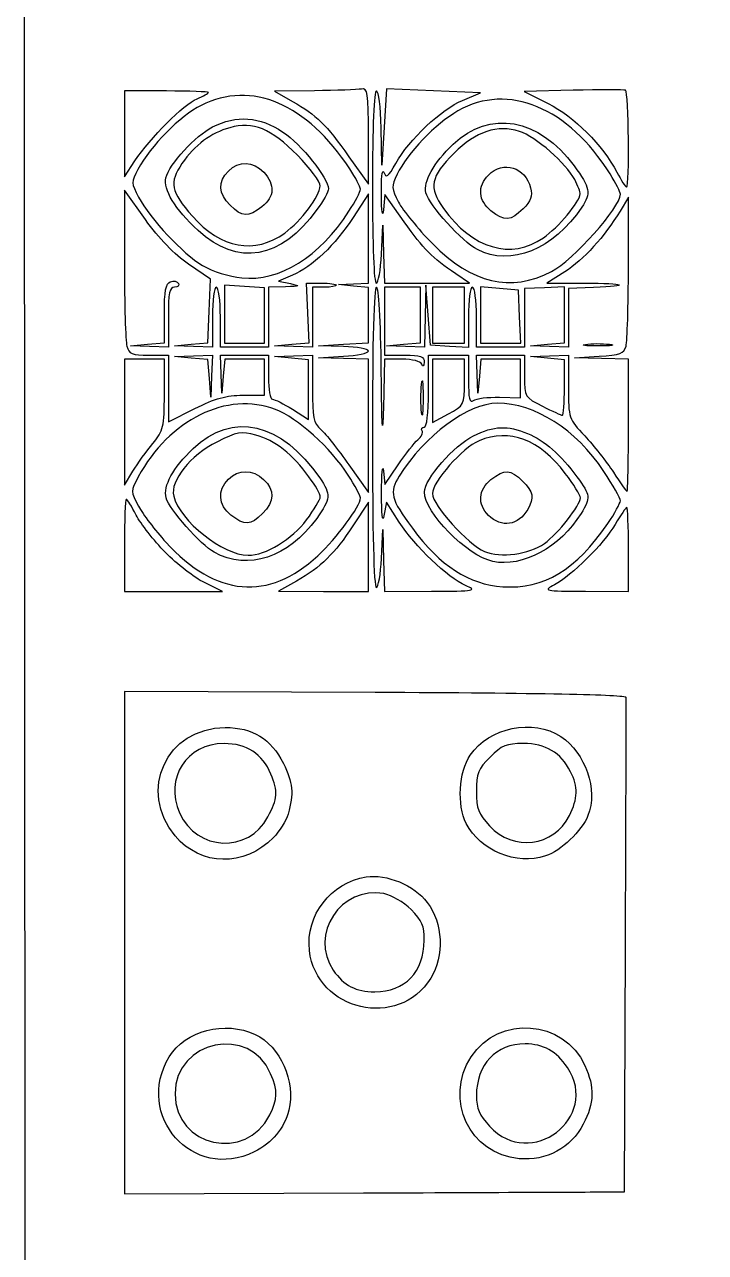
# Model space of a CAD drawing. Extents: x 29 to 164, y -46 to 300.
# Drawn here: x 29.5 to 77.5, y 41.4 to 128 of the extents above; entities that cross this region are included whole.
import ezdxf

# ---------------------------------------------------------------- set-up
doc = ezdxf.new("R2010")
doc.units = 0
doc.layers.get('0').update_dxf_attribs({"linetype": 'CONTINUOUS'})

msp = doc.modelspace()

# ---------------------------------------------------------------- linework, layer by layer
at = {"color": 7}
for points in [[(163.575817, -25.25028), (163.503483, -46.346391), (96.525241, -46.346391), (29.547004, -46.346391), (29.506934, 41.989165), (29.466867, 130.32472), (50.625858, 130.32472), (71.784848, 130.32472), (71.786823, 130.95972)], [(39.470401, 123.269165), (36.50707, 123.269165), (36.50707, 120.240319), (36.50707, 117.211471), (37.249752, 118.335319)], [(39.470401, 123.269165), (39.470401, 123.269165)], [(49.912623, 123.28736), (47.090401, 123.262355), (48.360401, 122.539219)], [(53.228734, 123.406898), (53.228734, 123.406898)], [(60.355864, 122.608025), (61.618091, 123.128054), (58.305359, 123.269165), (54.992623, 123.410276), (54.835614, 120.729165), (54.835614, 120.729165)], [(68.175003, 123.322945), (64.706277, 123.235614), (66.406466, 122.386018)], [(71.855401, 123.323063), (71.855401, 123.323063)], [(54.835614, 120.729165), (54.678605, 118.048054), (54.623947, 120.658609)], [(52.345697, 118.638781), (53.722623, 116.689532), (53.722623, 120.095488)], [(48.713181, 118.737596), (48.713181, 118.737596)], [(52.415192, 117.770875), (52.415192, 117.770875)], [(68.278736, 117.018374), (68.278736, 117.018374)], [(70.764987, 117.418661), (70.764987, 117.418661)], [(37.993348, 114.200075), (36.50707, 116.275656), (36.510908, 111.094075)], [(51.958734, 105.261321), (50.194848, 105.3157), (51.958734, 105.4159), (53.722623, 105.516097), (53.722623, 107.46115), (53.722623, 109.406203), (52.664292, 109.516908), (51.605959, 109.627612), (52.664292, 109.675056), (53.722623, 109.722498), (53.722623, 112.870698), (53.722623, 116.018896), (52.641596, 114.352365)], [(56.251354, 114.044824), (54.887783, 115.968259), (54.775981, 114.891491)], [(72.062162, 110.851387), (72.064984, 115.790276), (71.469566, 114.802498)], [(46.205676, 115.105204), (46.205676, 115.105204)], [(50.095745, 114.905278), (50.095745, 114.905278)], [(64.628037, 114.957811), (64.628037, 114.957811)], [(68.778233, 115.076962), (68.778233, 115.076962)], [(54.641962, 111.768609), (54.739359, 113.81472), (54.795437, 111.768609), (54.851512, 109.722498), (57.854232, 109.722498), (60.856944, 109.722498), (59.893225, 110.376497)], [(42.715959, 107.323609), (42.715959, 105.206942), (41.375401, 105.256249), (40.034848, 105.305554), (41.213278, 105.412561), (42.391708, 105.519566), (42.483278, 107.759276), (42.574848, 109.998983), (41.027237, 111.061738)], [(48.358332, 110.283787), (47.372623, 109.873193), (48.219292, 109.690127)], [(67.587455, 110.531279), (66.312116, 109.722498), (68.954407, 109.722498)], [(40.051502, 109.440276), (40.051502, 109.440276)], [(47.866512, 109.473665), (46.66707, 109.440276), (46.66707, 107.323609), (46.66707, 105.206942), (44.973734, 105.206942), (43.280401, 105.206942), (43.280401, 107.323609)], [(44.973559, 109.483594), (43.562273, 109.581387), (43.562448, 107.535276), (43.562623, 105.489165), (44.973734, 105.489165), (46.384848, 105.489165), (46.384848, 107.437483), (46.384848, 109.385798), (44.973559, 109.483594), (44.973559, 109.483594)], [(50.618181, 109.440276), (49.771512, 109.440276), (49.771512, 107.323609), (49.771512, 105.206942), (48.430959, 105.256249), (47.090401, 105.305554), (48.311539, 105.414647), (49.532675, 105.52374), (49.440428, 107.623775), (49.348181, 109.723813), (50.406512, 109.723249)], [(50.618181, 109.440276), (50.618181, 109.440276)], [(60.778181, 107.308146), (60.778181, 105.176017), (59.437623, 105.262035), (58.09707, 105.348054), (57.936246, 107.46472), (57.775427, 109.581387), (57.724582, 107.394165), (57.673734, 105.206942), (56.333181, 105.256249), (54.992623, 105.305554), (56.19207, 105.413588), (57.391512, 105.52162), (57.391512, 107.480948), (57.391512, 109.440276), (56.121512, 109.440276), (54.851512, 109.440276), (54.851512, 107.041387), (54.851512, 104.642498), (56.262623, 104.642498)], [(59.36707, 109.440276), (58.238181, 109.440276), (58.238181, 107.46472), (58.238181, 105.489165), (59.36707, 105.489165), (60.495959, 105.489165), (60.495959, 107.46472), (60.495959, 109.440276), (59.36707, 109.440276), (59.36707, 109.440276)], [(69.591214, 109.411071), (67.833734, 109.34765), (67.833734, 107.277296), (67.833734, 105.206942), (66.493181, 105.256249), (65.152623, 105.305554), (66.35207, 105.413588), (67.551512, 105.52162), (67.551512, 107.494898), (67.551512, 109.468179), (66.140401, 109.40379), (64.729292, 109.339404), (64.729292, 107.273173), (64.729292, 105.206942), (63.035959, 105.206942), (61.342623, 105.206942), (61.342623, 107.323609)], [(62.965401, 109.34246), (61.624848, 109.456732), (61.624848, 107.472947), (61.624848, 105.489165), (63.048851, 105.489165), (64.472857, 105.489165), (64.389409, 107.358678), (64.305959, 109.228191), (62.965401, 109.34246), (62.965401, 109.34246)], [(39.611512, 107.323609), (39.611512, 105.206942), (38.270959, 105.256249), (36.930401, 105.305554), (38.129848, 105.413588), (39.329292, 105.52162), (39.329292, 107.591864)], [(69.950401, 105.294395), (69.950401, 105.294395)], [(37.918181, 104.360276), (36.50707, 104.360276), (36.508199, 99.915276), (36.509328, 95.470276), (37.110961, 96.458054)], [(39.329292, 101.884577), (39.329292, 104.360276), (37.918181, 104.360276), (37.918181, 104.360276)], [(38.233316, 104.642498), (39.611512, 104.642498), (39.611512, 102.291014), (39.611512, 99.939533), (41.479936, 100.879903)], [(42.509146, 103.004218), (42.404075, 104.329271), (41.219461, 104.436577), (40.034848, 104.543887), (41.375401, 104.593191), (42.715959, 104.642498), (42.665088, 103.160831), (42.614218, 101.679165), (42.509146, 103.004218), (42.509146, 103.004218)], [(44.866602, 101.820276), (46.384848, 101.820276), (46.384848, 103.090276), (46.384848, 104.360276), (44.989962, 104.360276), (43.595078, 104.360276), (43.487046, 103.160831), (43.379015, 101.961387), (43.329708, 103.301942), (43.280401, 104.642498), (44.973734, 104.642498), (46.66707, 104.642498), (46.66707, 103.090276)], [(48.366008, 100.828959), (49.489292, 100.119861), (49.489292, 102.223842), (49.489292, 104.32782), (48.289848, 104.435852), (47.090401, 104.543887), (48.430959, 104.593191), (49.771512, 104.642498), (49.771512, 102.287351)], [(51.958734, 104.414654), (50.194848, 104.469033), (51.958734, 104.569233)], [(52.348658, 96.907682), (53.722623, 94.958421), (53.722623, 99.659348), (53.722623, 104.360276), (51.958734, 104.414654), (51.958734, 104.414654)], [(56.106681, 104.360276), (54.868885, 104.360276), (54.780109, 100.903054)], [(57.955959, 102.102498), (57.955959, 104.642498), (59.36707, 104.642498), (60.778181, 104.642498), (60.778181, 102.914609)], [(59.36707, 104.360276), (58.238181, 104.360276), (58.238181, 102.125945), (58.238181, 99.891614), (59.364739, 100.503167)], [(60.493628, 102.737498), (60.495886, 104.360276), (59.366997, 104.360276), (59.366997, 104.360276)], [(62.965401, 101.673853), (64.44707, 101.627668), (64.44707, 102.993973), (64.44707, 104.360276), (63.052184, 104.360276), (61.657301, 104.360276), (61.549269, 103.160831), (61.441237, 101.961387), (61.39193, 103.301942), (61.342623, 104.642498), (63.035959, 104.642498), (64.729292, 104.642498), (64.737053, 103.160831)], [(67.551526, 102.368492), (67.551526, 104.32782), (66.352079, 104.435852), (65.152637, 104.543887), (66.49319, 104.593191), (67.833734, 104.642498), (67.833734, 102.408385)], [(70.16207, 104.414654), (68.25707, 104.469033), (69.991362, 104.568465)], [(72.06707, 99.703609), (72.06707, 104.360276), (70.16207, 104.414654), (70.16207, 104.414654)], [(57.470037, 100.614538), (57.470046, 100.614538)], [(52.303499, 96.18832), (52.303499, 96.18832)], [(54.77615, 96.492386), (54.892679, 95.538938), (55.824112, 96.922038)], [(67.611871, 96.312887), (67.611871, 96.312887)], [(70.330458, 96.455734), (70.330458, 96.455734)], [(49.531301, 96.073052), (49.531301, 96.073052)], [(48.642623, 88.720415), (47.372623, 87.998186), (50.547623, 87.994799), (53.722623, 87.991384), (53.722623, 91.139584), (53.722623, 94.287782), (52.632062, 92.621251), (52.632062, 92.621251)], [(55.897526, 92.878655), (54.992623, 94.27899), (54.818111, 93.322409)], [(64.956492, 93.776942), (64.956492, 93.776942)], [(71.952773, 93.918054), (71.952773, 93.918054)], [(46.256564, 93.481882), (46.256564, 93.481893)], [(50.073029, 93.142812), (50.073029, 93.142812)], [(68.71966, 93.483637), (68.71966, 93.483637)], [(54.641962, 90.31972), (54.739359, 92.365831), (54.795437, 90.178609), (54.851512, 87.991387), (58.167623, 88.002422)], [(36.50707, 91.236942), (36.50707, 87.991387), (39.964292, 87.99161), (43.421512, 87.991833), (42.151512, 88.613966)], [(69.033181, 88.002687), (72.06707, 87.991398), (72.06707, 90.954732)], [(39.398375, 90.744538), (39.398375, 90.744538)], [(54.193019, 80.867395), (36.50707, 80.940073), (36.507014, 63.228506), (36.506957, 45.516942), (53.369791, 45.587902)], [(54.193019, 80.867517), (54.193019, 80.867395)], [(46.842381, 75.111956), (46.842381, 75.111956)], [(67.980484, 75.280482), (67.980484, 75.280482)], [(48.055296, 72.298553), (48.055296, 72.298553)], [(69.211424, 72.186942), (69.211424, 72.186942)], [(56.736437, 65.560684), (56.736437, 65.560684)], [(71.006564, 45.658457), (71.78051, 45.658175), (71.85323, 62.944286)], [(58.115375, 60.720649), (58.115375, 60.720649)], [(46.825162, 53.986493), (46.825162, 53.986493)], [(67.754709, 54.431651), (67.754709, 54.431651)], [(48.101899, 51.413922), (48.101899, 51.413922)], [(68.879723, 50.429664), (68.879723, 50.429664)]]:
    msp.add_lwpolyline(points, dxfattribs=at)
for points in [[(52.415192, 117.770875), (49.366421, 122.38247), (45.497488, 124.036535), (41.924354, 122.255967)], [(70.764987, 117.418661), (67.875339, 122.095428), (63.556792, 123.888439), (60.040195, 121.871473)], [(42.433734, 123.162293), (42.433734, 123.221071), (41.100234, 123.269165), (39.470401, 123.269165)], [(41.632931, 122.723717), (42.073373, 122.906154), (42.433734, 123.103514), (42.433734, 123.162293)], [(53.228734, 123.406898), (52.957098, 123.354895), (51.464848, 123.301104), (49.912623, 123.28736)], [(53.722623, 120.095488), (53.722623, 123.187123), (53.677047, 123.492719), (53.228734, 123.406898)], [(54.28707, 123.269165), (54.106758, 123.269165), (54.004848, 120.823238), (54.004848, 116.495831)], [(54.623947, 120.658609), (54.592212, 122.174394), (54.450937, 123.269165), (54.28707, 123.269165)], [(71.855401, 123.323063), (71.738984, 123.37103), (70.082808, 123.370976), (68.175003, 123.322945)], [(71.931691, 116.495831), (72.157926, 116.495831), (72.08268, 123.229419), (71.855401, 123.323063)], [(37.249752, 118.335319), (38.319707, 119.9544), (40.699586, 122.337114), (41.632931, 122.723717)], [(41.924354, 122.255967), (40.428215, 121.510412), (38.37169, 119.430677), (37.464097, 117.745379)], [(48.360401, 122.539219), (50.081392, 121.55929), (50.73359, 120.92098), (52.345697, 118.638781)], [(55.648541, 118.16118), (56.576474, 119.812216), (58.901976, 122.00904), (60.355864, 122.608025)], [(66.406466, 122.386018), (68.206479, 121.486545), (70.272907, 119.423207), (71.245558, 117.554165)], [(42.735037, 120.738899), (44.406072, 121.591396), (46.055963, 121.470774), (47.693507, 120.376387)], [(60.040195, 121.871473), (58.470094, 120.97093), (56.457878, 118.875411), (55.747748, 117.401327)], [(59.701227, 119.512412), (62.271419, 121.98393), (65.764825, 121.361746), (68.236634, 117.992236)], [(39.431564, 117.147118), (39.674252, 118.114074), (41.516754, 120.117377), (42.735037, 120.738899)], [(43.939079, 120.680208), (42.597993, 120.309915), (41.493333, 119.479267), (40.56991, 118.146769)], [(48.713181, 118.737596), (46.859038, 120.630342), (45.605627, 121.140362), (43.939079, 120.680208)], [(47.693507, 120.376387), (48.992652, 119.508156), (50.900401, 117.121922), (50.900401, 116.365168)], [(64.371138, 120.425431), (62.853076, 120.926438), (61.28477, 120.403954), (59.775017, 118.894192)], [(68.278736, 117.018374), (67.685161, 118.166228), (65.534337, 120.041542), (64.371138, 120.425431)], [(57.783273, 116.097827), (57.587794, 116.876662), (58.324869, 118.188891), (59.701227, 119.512412)], [(50.324399, 116.576764), (50.330749, 116.854112), (49.605709, 117.826487), (48.713181, 118.737596)], [(59.775017, 118.894192), (58.089837, 117.20901), (57.947204, 116.478825), (59.01313, 114.993822)], [(37.464097, 117.745379), (36.980264, 116.846961), (36.981895, 116.779166), (37.511093, 115.789474)], [(40.56991, 118.146769), (39.649186, 116.818166), (39.774918, 116.184238), (41.303598, 114.447567)], [(43.844848, 117.62472), (44.594058, 118.373933), (45.581483, 118.338751), (46.335651, 117.535975)], [(53.158181, 116.344461), (53.158181, 116.510871), (52.823835, 117.152757), (52.415192, 117.770875)], [(54.636568, 115.931387), (54.621385, 117.095554), (54.699524, 117.81846), (54.810211, 117.537849)], [(54.810211, 117.537849), (54.978489, 117.111225), (55.115827, 117.213342), (55.648541, 118.16118)], [(62.189292, 117.342498), (63.235205, 118.388411), (64.809759, 117.910465), (65.164208, 116.439477)], [(68.236634, 117.992236), (69.363353, 116.456326), (69.43668, 116.06163), (68.778233, 115.076962)], [(41.704469, 113.443375), (40.086892, 114.934403), (39.22763, 116.334589), (39.431564, 117.147118)], [(43.973129, 115.213004), (43.133258, 116.052872), (43.089813, 116.869685), (43.844848, 117.62472)], [(46.335651, 117.535975), (47.155032, 116.663785), (47.109719, 115.816325), (46.205676, 115.105204)], [(55.747748, 117.401327), (55.329935, 116.534036), (55.336573, 116.40291), (55.847759, 115.425772)], [(62.368464, 114.822982), (61.474827, 115.525915), (61.401655, 116.554861), (62.189292, 117.342498)], [(68.663439, 116.015958), (68.672781, 116.140082), (68.499654, 116.591169), (68.278736, 117.018374)], [(71.502623, 116.00251), (71.502623, 116.124782), (71.170687, 116.762052), (70.764987, 117.418661)], [(71.245558, 117.554165), (71.548475, 116.972081), (71.857238, 116.495831), (71.931691, 116.495831)], [(47.816231, 113.257707), (48.969137, 114.099327), (50.308233, 115.871353), (50.324399, 116.576764)], [(50.900401, 116.365168), (50.900401, 116.173167), (50.538307, 115.516218), (50.095745, 114.905278)], [(52.351164, 114.787196), (52.795023, 115.47728), (53.158181, 116.178049), (53.158181, 116.344461)], [(54.004848, 116.495831), (54.004848, 112.375311), (54.110537, 109.722498), (54.274706, 109.722498)], [(61.410788, 112.086137), (60.341801, 112.638932), (58.001933, 115.226602), (57.783273, 116.097827)], [(65.164208, 116.439477), (65.306575, 115.848651), (65.186165, 115.515953), (64.628037, 114.957811)], [(66.069896, 112.919571), (67.109964, 113.639999), (68.620389, 115.443269), (68.663439, 116.015958)], [(66.635193, 110.540601), (68.178257, 111.337983), (71.502623, 115.068368), (71.502623, 116.00251)], [(37.511093, 115.789474), (38.34191, 114.235697), (40.640327, 111.780496), (42.022155, 110.970691)], [(46.205676, 115.105204), (45.242234, 114.347361), (44.8183, 114.367831), (43.973129, 115.213004)], [(54.775981, 114.891491), (54.714487, 114.299268), (54.651752, 114.76722), (54.636568, 115.931387)], [(55.847759, 115.425772), (56.148899, 114.850137), (57.222686, 113.541902), (58.233953, 112.518584)], [(41.303598, 114.447567), (43.313725, 112.163938), (45.716548, 111.724944), (47.816231, 113.257707)], [(50.095745, 114.905278), (47.554825, 111.397642), (44.501006, 110.865617), (41.704469, 113.443375)], [(44.785813, 110.090787), (47.438753, 109.81698), (50.294653, 111.589864), (52.351164, 114.787196)], [(52.641596, 114.352365), (51.383303, 112.412558), (49.754429, 110.865323), (48.358332, 110.283787)], [(59.01313, 114.993822), (61.059159, 112.143378), (63.790339, 111.34058), (66.069896, 112.919571)], [(68.778233, 115.076962), (66.790878, 112.10499), (63.756438, 110.873155), (61.410788, 112.086137)], [(64.628037, 114.957811), (63.755504, 114.085278), (63.337976, 114.060364), (62.368464, 114.822982)], [(71.469563, 114.802498), (70.389784, 113.011186), (68.881961, 111.35223), (67.587455, 110.531279)], [(41.027237, 111.061738), (40.064574, 111.722807), (38.917866, 112.908996), (37.993348, 114.200075)], [(59.893225, 110.376497), (58.187824, 111.533812), (57.64099, 112.084619), (56.251354, 114.044824)], [(54.274706, 109.722498), (54.423127, 109.722498), (54.588393, 110.643248), (54.641962, 111.768609)], [(58.233953, 112.518584), (61.037529, 109.681596), (63.741097, 109.045069), (66.635193, 110.540601)], [(36.51092, 111.094075), (36.513177, 108.24421), (36.591353, 105.626748), (36.684946, 105.277498)], [(42.022155, 110.970691), (42.737572, 110.551427), (43.895902, 110.182636), (44.785813, 110.090787)], [(71.89251, 105.290198), (71.984277, 105.632463), (72.060618, 108.134998), (72.062162, 110.851387)], [(39.329292, 107.591864), (39.329292, 109.151661), (39.43144, 109.701309), (39.743586, 109.82109)], [(40.051502, 109.440276), (39.692109, 109.440276), (39.611512, 109.052553), (39.611512, 107.323609)], [(39.743586, 109.82109), (39.971447, 109.908528), (40.232942, 109.858617), (40.324687, 109.710173)], [(40.324687, 109.710173), (40.416429, 109.56173), (40.293496, 109.440276), (40.051502, 109.440276)], [(42.998181, 109.440276), (42.835119, 109.440276), (42.715959, 108.546571), (42.715959, 107.323609)], [(43.280401, 107.323609), (43.280401, 108.546571), (43.161241, 109.440276), (42.998181, 109.440276)], [(48.219292, 109.690127), (48.98232, 109.525143), (48.947471, 109.503759), (47.866512, 109.473665)], [(50.406512, 109.723249), (50.988598, 109.722684), (51.464848, 109.658998), (51.464848, 109.581387)], [(51.464848, 109.581387), (51.464848, 109.503776), (51.083848, 109.440276), (50.618181, 109.440276)], [(54.28707, 109.440276), (54.103939, 109.440276), (54.004848, 105.724349), (54.004848, 98.856942)], [(54.630314, 103.443054), (54.59196, 107.212371), (54.46445, 109.440276), (54.28707, 109.440276)], [(61.060401, 109.440276), (60.897158, 109.440276), (60.778181, 108.541418), (60.778181, 107.308146)], [(61.342623, 107.323609), (61.342623, 108.546571), (61.223463, 109.440276), (61.060401, 109.440276)], [(68.954407, 109.722498), (71.893848, 109.722498), (72.328662, 109.509855), (69.591214, 109.411071)], [(36.684946, 105.277498), (36.831967, 104.7289), (37.042646, 104.642498), (38.233316, 104.642498)], [(53.722623, 104.938188), (53.722623, 105.086002), (52.928873, 105.231414), (51.958734, 105.261321)], [(51.958734, 104.569233), (52.928873, 104.624343), (53.722623, 104.790371), (53.722623, 104.938188)], [(69.950401, 105.294395), (69.01907, 105.292701), (68.604043, 105.344201), (69.028124, 105.408599)], [(69.028124, 105.408599), (69.452208, 105.472993), (70.214208, 105.474289), (70.72146, 105.411477)], [(70.72146, 105.411477), (71.228712, 105.348666), (70.881734, 105.295978), (69.950401, 105.294395)], [(69.991362, 104.568465), (71.498367, 104.654865), (71.747524, 104.749452), (71.89251, 105.290198)], [(57.486824, 104.007498), (57.403314, 104.21446), (56.83285, 104.360276), (56.106681, 104.360276)], [(56.262623, 104.642498), (57.42688, 104.642498), (57.669836, 104.556098), (57.651455, 104.148609)], [(57.651455, 104.148609), (57.638134, 103.853563), (57.571863, 103.796751), (57.486824, 104.007498)], [(46.66707, 103.090276), (46.66707, 102.223447), (46.794163, 101.538054), (46.9549, 101.538054)], [(54.780109, 100.903054), (54.722181, 98.647068), (54.670133, 99.529608), (54.630314, 103.443054)], [(57.46776, 102.590093), (57.528855, 103.175637), (57.579864, 102.76572), (57.581117, 101.679165)], [(64.737051, 103.160831), (64.744727, 101.692217), (64.755903, 101.673571), (66.00389, 101.044165)], [(49.771512, 102.287351), (49.771512, 100.24002), (49.850142, 99.861933), (50.373102, 99.394573)], [(57.470046, 100.614538), (57.4077, 101.115547), (57.406675, 102.004547), (57.467788, 102.590093)], [(59.364739, 100.503167), (60.476579, 101.106728), (60.491333, 101.135926), (60.493628, 102.737498)], [(60.778181, 102.914609), (60.778181, 101.578225), (60.858115, 101.247139), (61.130959, 101.453378)], [(67.407254, 100.409165), (67.486601, 100.409165), (67.551526, 101.290864), (67.551526, 102.368492)], [(67.833734, 102.408385), (67.833734, 100.184115), (67.838786, 100.168886), (68.982167, 98.951162)], [(47.157781, 100.821765), (43.756814, 102.120605), (39.668772, 100.108101), (37.49003, 96.062423)], [(38.520847, 98.427355), (39.274583, 99.342461), (39.329292, 99.576412), (39.329292, 101.884577)], [(41.479936, 100.879903), (42.905736, 101.597506), (43.708024, 101.820276), (44.866602, 101.820276)], [(46.9549, 101.538054), (47.113207, 101.538054), (47.748207, 101.218959), (48.366008, 100.828959)], [(57.581117, 101.679165), (57.582246, 100.592609), (57.532383, 100.113526), (57.470037, 100.614538)], [(57.65708, 99.562498), (57.845297, 99.562498), (57.955959, 100.502947), (57.955959, 102.102498)], [(61.130959, 101.453378), (61.324984, 101.600041), (62.150484, 101.699253), (62.965401, 101.673853)], [(41.356785, 98.063523), (44.120091, 100.720744), (47.604237, 99.912524), (50.290552, 95.991154)], [(52.303499, 96.18832), (51.07605, 98.101137), (48.715148, 100.227002), (47.157781, 100.821765)], [(62.814948, 101.255831), (60.753724, 101.255831), (57.699856, 98.986539), (55.897024, 96.115204)], [(70.330458, 96.455734), (68.350728, 99.420405), (65.477001, 101.255831), (62.814948, 101.255831)], [(66.00389, 101.044165), (66.696387, 100.694915), (67.327901, 100.409165), (67.407254, 100.409165)], [(57.512862, 99.312254), (57.427797, 99.449889), (57.492697, 99.562498), (57.65708, 99.562498)], [(61.1279, 98.962417), (62.601924, 99.675982), (63.534581, 99.715457), (64.950024, 99.124193)], [(71.973488, 95.046942), (72.024957, 95.046942), (72.06707, 97.142442), (72.06707, 99.703609)], [(45.775349, 99.010183), (44.74011, 99.288946), (44.470498, 99.241058), (43.036515, 98.52372)], [(49.531301, 96.073052), (48.391058, 97.647109), (47.106273, 98.651804), (45.775349, 99.010183)], [(50.373102, 99.394573), (50.703977, 99.098875), (51.592977, 97.979776), (52.348658, 96.907682)], [(54.004848, 98.856942), (54.004848, 92.312799), (54.107839, 88.273609), (54.274706, 88.273609)], [(55.824112, 96.922038), (56.336401, 97.682743), (56.960742, 98.475434), (57.211533, 98.683573)], [(57.211533, 98.683573), (57.462327, 98.891712), (57.597923, 99.17462), (57.512862, 99.312254)], [(57.673734, 95.001894), (57.673734, 95.90218), (59.76898, 98.304577), (61.1279, 98.962417)], [(67.611871, 96.312887), (65.807641, 98.695057), (63.666968, 99.505119), (61.53266, 98.613351)], [(64.950024, 99.124193), (66.15605, 98.620406), (67.276173, 97.636337), (68.434523, 96.062931)], [(68.982167, 98.951162), (69.613805, 98.278452), (70.524198, 97.124804), (71.005257, 96.387498)], [(37.110789, 96.458054), (37.441688, 97.001331), (38.076211, 97.887518), (38.520847, 98.427355)], [(39.453493, 94.59051), (39.241984, 95.433223), (39.933293, 96.69468), (41.356785, 98.063523)], [(43.036515, 98.52372), (41.158967, 97.58449), (39.718638, 95.783012), (39.987801, 94.710579)], [(61.53266, 98.613351), (60.355054, 98.121316), (58.238181, 95.728125), (58.238181, 94.888842)], [(54.651608, 94.905831), (54.656011, 96.302831), (54.71206, 97.01678), (54.77615, 96.492386)], [(43.844848, 95.893609), (44.568508, 96.617272), (45.547715, 96.612943), (46.331629, 95.882602)], [(53.158181, 94.583598), (53.158181, 94.733648), (52.773574, 95.455772), (52.303499, 96.18832)], [(55.897024, 96.115204), (55.178602, 94.970994), (55.29243, 94.520369), (56.824383, 92.44388)], [(62.368464, 95.873125), (63.331903, 96.630968), (63.755834, 96.610499), (64.601005, 95.765325)], [(68.678981, 94.595398), (68.678134, 94.766137), (68.198001, 95.539005), (67.611871, 96.312887)], [(71.493699, 94.379783), (71.49861, 94.556121), (70.975147, 95.490299), (70.330458, 96.455734)], [(71.005257, 96.387498), (71.486316, 95.650192), (71.922019, 95.046942), (71.973488, 95.046942)], [(37.49003, 96.062423), (36.948144, 95.056205), (36.948245, 95.037454), (37.501235, 94.006683)], [(44.024017, 93.374093), (43.13038, 94.077027), (43.057208, 95.105972), (43.844848, 95.893609)], [(46.331629, 95.882602), (47.138265, 95.131107), (47.113495, 94.33881), (46.256564, 93.481882)], [(50.32896, 94.65182), (50.332798, 94.822559), (49.973862, 95.462111), (49.531301, 96.073052)], [(50.290552, 95.991154), (51.08654, 94.829202), (51.062015, 94.508065), (50.073029, 93.142812)], [(62.189292, 93.353609), (61.401655, 94.141246), (61.474827, 95.170192), (62.368464, 95.873125)], [(64.601005, 95.765325), (65.365548, 95.000788), (65.433849, 94.618744), (64.956492, 93.776942)], [(68.434523, 96.062931), (69.388728, 94.766817), (69.406138, 94.609337), (68.71966, 93.483637)], [(36.642444, 94.482498), (36.567988, 94.482498), (36.50707, 93.021998), (36.50707, 91.236942)], [(37.346529, 93.367737), (37.033739, 93.980856), (36.716899, 94.482498), (36.642444, 94.482498)], [(42.838607, 90.74797), (41.910054, 91.244915), (39.649013, 93.811486), (39.453493, 94.59051)], [(39.987801, 94.710579), (40.426702, 92.961862), (43.456214, 90.553654), (45.237408, 90.537584)], [(49.36512, 93.037596), (49.891386, 93.754681), (50.325113, 94.481081), (50.32896, 94.65182)], [(50.160648, 90.508084), (51.493914, 91.746091), (53.158181, 94.00887), (53.158181, 94.583598)], [(54.818111, 93.322409), (54.717329, 92.76999), (54.64698, 93.438998), (54.651608, 94.905831)], [(62.493988, 90.103117), (60.681924, 90.501113), (57.673734, 93.558308), (57.673734, 95.001894)], [(58.238181, 94.888842), (58.238181, 94.078957), (60.744272, 91.295255), (61.90696, 90.813654)], [(66.139718, 91.377568), (67.08869, 92.053296), (68.68138, 94.071599), (68.678981, 94.595398)], [(70.617907, 92.789165), (71.094685, 93.487665), (71.488794, 94.203442), (71.493699, 94.379783)], [(37.501223, 94.006683), (37.80816, 93.434539), (38.679445, 92.286984), (39.437412, 91.456562)], [(64.956492, 93.776942), (64.305169, 92.628354), (63.099061, 92.44384), (62.189292, 93.353609)], [(71.952773, 93.918054), (71.889911, 93.918054), (71.518817, 93.378304), (71.12812, 92.718609)], [(72.06707, 90.95472), (72.06707, 92.584554), (72.015638, 93.918054), (71.952773, 93.918054)], [(39.398375, 90.744538), (38.582648, 91.574178), (37.659316, 92.754618), (37.346529, 93.367737)], [(50.073029, 93.142812), (48.056989, 90.359748), (45.281046, 89.440815), (42.838607, 90.74797)], [(46.256564, 93.481893), (45.411393, 92.63672), (44.987458, 92.61625), (44.024017, 93.374093)], [(45.237408, 90.537584), (46.467313, 90.526493), (48.366341, 91.676664), (49.36512, 93.037596)], [(52.632062, 92.621254), (51.345595, 90.65535), (50.373235, 89.704589), (48.642623, 88.720415)], [(60.57101, 88.410241), (59.326069, 88.951431), (56.995193, 91.18003), (55.897526, 92.878655)], [(68.71966, 93.483637), (67.274886, 91.114452), (64.571886, 89.646733), (62.493988, 90.103117)], [(63.206195, 88.322809), (66.119589, 88.137296), (68.36712, 89.491675), (70.617907, 92.789165)], [(71.12812, 92.718609), (70.300729, 91.321555), (68.064205, 89.096123), (66.845959, 88.457689)], [(56.824383, 92.44388), (58.784606, 89.786893), (60.816191, 88.474992), (63.206195, 88.322809)], [(39.437412, 91.456562), (42.944762, 87.613943), (46.687325, 87.28291), (50.160648, 90.508084)], [(61.90696, 90.813654), (63.065319, 90.333845), (65.044193, 90.597483), (66.139718, 91.377568)], [(42.151512, 88.613966), (41.453012, 88.956138), (40.214101, 89.914895), (39.398375, 90.744538)], [(54.274706, 88.273609), (54.423127, 88.273609), (54.588393, 89.194359), (54.641962, 90.31972)], [(58.167623, 88.002422), (61.266183, 88.012751), (61.423855, 88.0395), (60.57101, 88.410241)], [(66.845959, 88.457689), (66.027534, 88.028787), (66.100497, 88.013609), (69.033181, 88.002687)], [(71.902464, 80.512619), (71.887139, 80.696676), (65.727278, 80.82012), (54.193019, 80.867517)], [(71.85323, 62.944286), (71.89323, 72.451647), (71.915387, 80.357397), (71.902464, 80.512619)], [(60.90206, 76.455539), (62.226642, 78.404843), (65.363863, 79.043963), (67.298113, 77.758554)], [(40.099646, 70.750287), (37.422164, 73.932295), (39.480154, 78.395831), (43.624757, 78.395831)], [(43.624757, 78.395831), (45.573242, 78.395831), (46.842305, 77.61238), (47.725401, 75.864309)], [(43.546217, 77.266942), (40.892705, 77.266942), (39.325302, 74.823381), (40.408332, 72.375013)], [(46.842381, 75.111956), (46.245185, 76.541242), (45.13519, 77.266942), (43.546217, 77.266942)], [(64.663007, 77.266942), (63.445698, 77.266942), (63.135758, 77.140967), (62.302178, 76.307387)], [(67.980484, 75.280482), (67.276813, 76.641233), (66.231852, 77.266942), (64.663007, 77.266942)], [(67.298113, 77.758554), (69.032027, 76.606277), (69.928684, 73.995183), (69.211424, 72.186942)], [(60.62693, 71.642101), (59.959373, 72.933014), (60.092627, 75.264358), (60.90206, 76.455539)], [(62.302178, 76.307387), (61.461066, 75.466272), (61.342623, 75.169659), (61.342623, 73.904352)], [(47.725401, 75.864309), (48.396045, 74.53679), (48.470665, 73.730232), (48.055296, 72.298553)], [(46.63661, 72.094472), (47.320172, 73.390039), (47.354081, 73.887283), (46.842381, 75.111956)], [(67.903855, 72.186942), (68.507249, 73.394811), (68.527744, 74.222196), (67.980484, 75.280482)], [(61.342623, 73.904352), (61.342623, 72.669212), (61.475033, 72.316395), (62.260014, 71.459828)], [(40.408332, 72.375013), (41.603188, 69.673841), (45.272249, 69.508575), (46.63661, 72.094472)], [(48.055296, 72.298553), (47.915486, 71.816658), (47.450688, 71.068628), (47.022416, 70.636264)], [(62.260014, 71.459828), (63.937247, 69.629651), (66.811316, 69.999926), (67.903855, 72.186942)], [(69.211424, 72.186942), (68.788272, 71.120165), (67.286813, 69.696498), (66.210143, 69.341166)], [(66.210143, 69.341166), (64.151036, 68.6616), (61.631198, 69.700068), (60.62693, 71.642101)], [(47.022416, 70.636264), (44.956744, 68.550853), (41.908098, 68.601069), (40.099646, 70.750287)], [(49.56484, 62.680942), (49.285615, 65.158232), (51.063737, 67.458589), (53.57254, 67.865711)], [(53.57254, 67.865711), (54.996749, 68.096828), (56.948107, 67.280605), (57.874244, 66.066375)], [(54.806506, 66.684199), (51.797083, 67.24877), (49.524237, 63.799487), (51.248011, 61.283803)], [(56.736437, 65.560684), (56.199123, 66.098001), (55.375545, 66.577448), (54.806506, 66.684199)], [(57.874244, 66.066375), (58.984605, 64.610616), (59.088531, 62.30656), (58.115375, 60.720649)], [(57.662437, 63.39572), (57.671835, 64.417805), (57.516779, 64.780345), (56.736437, 65.560684)], [(54.173253, 59.769165), (56.306796, 59.769165), (57.641829, 61.156758), (57.662437, 63.39572)], [(58.115375, 60.720649), (55.873867, 57.067779), (50.046955, 58.403658), (49.56484, 62.680942)], [(51.248011, 61.283803), (51.992143, 60.197812), (52.819994, 59.769165), (54.173253, 59.769165)], [(60.96913, 55.176729), (62.907415, 58.166007), (67.515678, 57.820824), (68.989313, 54.575974)], [(39.676976, 55.191828), (40.772421, 57.016696), (43.63249, 57.758187), (45.732378, 56.761723)], [(46.825162, 53.986493), (45.375381, 57.456306), (40.081883, 56.346311), (40.081883, 52.572498)], [(45.732378, 56.761723), (47.515687, 55.915488), (48.608192, 53.449803), (48.101899, 51.413922)], [(64.78583, 56.096116), (62.728816, 56.105316), (61.342623, 54.633903), (61.342623, 52.441256)], [(67.754709, 54.431651), (66.98941, 55.567277), (66.05625, 56.09044), (64.78583, 56.096116)], [(45.660742, 48.484376), (41.357347, 46.35208), (37.180878, 51.033653), (39.676976, 55.191828)], [(64.355489, 47.999084), (60.860189, 48.307528), (59.030164, 52.186401), (60.96913, 55.176729)], [(68.989313, 54.575974), (69.689173, 53.034922), (69.659937, 51.928797), (68.879723, 50.429664)], [(46.767355, 51.09259), (47.329096, 52.23207), (47.339549, 52.755392), (46.825162, 53.986493)], [(62.269542, 50.282767), (65.149775, 47.13989), (70.130052, 50.906882), (67.754709, 54.431651)], [(40.081883, 52.572498), (40.081883, 48.832706), (45.105106, 47.720757), (46.767355, 51.09259)], [(61.342623, 52.441256), (61.342623, 51.538145), (61.539744, 51.079113), (62.269542, 50.282767)], [(48.101899, 51.413922), (47.779483, 50.117433), (46.951694, 49.124033), (45.660742, 48.484376)], [(68.879723, 50.429664), (68.010936, 48.760359), (66.278111, 47.829423), (64.355489, 47.999084)], [(53.369791, 45.587902), (62.644347, 45.626927), (70.580896, 45.658677), (71.006564, 45.658457)]]:
    msp.add_open_spline(points, degree=3, dxfattribs=at)

doc.saveas('drawing.dxf')
